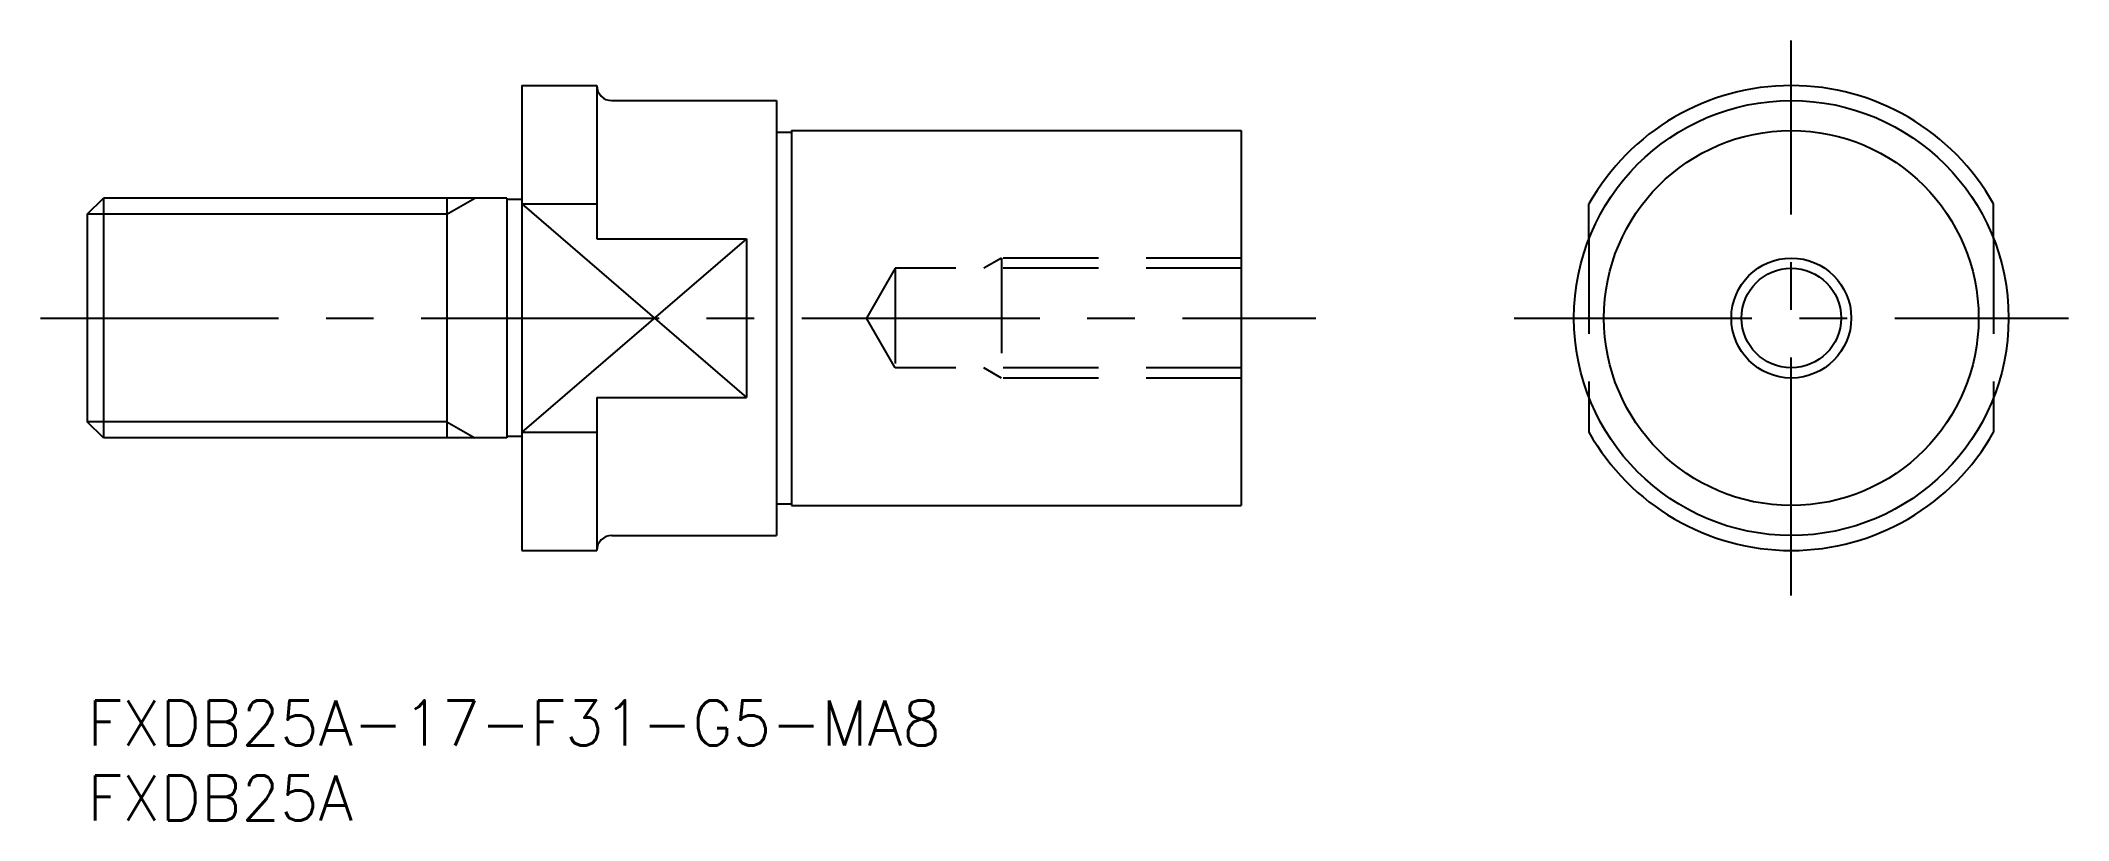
# Model space of a CAD drawing. Extents: x -3 to 132, y -8 to 44.
import ezdxf

# ---------------------------------------------------------------- set-up
doc = ezdxf.new("R2010")
doc.units = 0
doc.header["$LTSCALE"] = 0.5
doc.linetypes.add('CENTER', pattern=[50.8, 31.75, -6.35, 6.35, -6.35])
doc.linetypes.add('DASHED', pattern=[19.05, 12.7, -6.35])
for name, color, linetype in [('MSM_CENTER', 1, 'CENTER'), ('MSM_CONTINUOUS', 7, 'CONTINUOUS'), ('MSM_DASHED', 4, 'DASHED'), ('MSM_NARROW', 5, 'CONTINUOUS'), ('MSM_PART_NUMBER', 7, 'CONTINUOUS')]:
    doc.layers.add(name, color=color, linetype=linetype)
doc.styles.get("Standard").update_dxf_attribs({"font": 'txt.shx', "height": 3, "bigfont": 'bigfont.shx'})

# ---------------------------------------------------------------- blocks, each defined once
blk = doc.blocks.new('*U8')
at = {"layer": 'MSM_PART_NUMBER'}
blk.add_text('FXDB25A-17-F31-G5-MA8', height=3, dxfattribs=at).set_placement((0, -3))
blk = doc.blocks.new('*U9')
at = {"layer": 'MSM_PART_NUMBER'}
blk.add_text('FXDB25A', height=3, dxfattribs=at).set_placement((0, -8))

msp = doc.modelspace()

# ---------------------------------------------------------------- linework, layer by layer
at = {"layer": 'MSM_CENTER'}
for p, q in [((113.71, 7), (113.71, 44)), ((-3.12, 25.5), (81.99, 25.5)), ((95.21, 25.5), (132.21, 25.5))]:
    msp.add_line(p, q, dxfattribs=at)
at = {"layer": 'MSM_CONTINUOUS'}
for p, q in [((29, 41), (29, 10)), ((29, 41), (34, 41)), ((34, 41), (34, 30.79)), ((35, 40), (46, 40)), ((46, 40), (46, 11)), ((46, 37.9), (47, 37.9)), ((47, 38), (77, 38)), ((47, 38), (47, 13)), ((77, 38), (77, 13)), ((0, 32.42), (1.08, 33.5)), ((28, 33.5), (1.08, 33.5)), ((1.08, 33.5), (1.08, 17.5)), ((24, 33.5), (24, 17.5)), ((28, 33.5), (28, 17.5)), ((29, 33.4), (28, 33.4)), ((29, 33.12), (34, 33.12)), ((100.21, 30.79), (100.21, 33.12)), ((127.21, 30.79), (127.21, 33.12)), ((0, 32.42), (0, 18.58)), ((34, 30.79), (44, 30.79)), ((44, 30.79), (44, 20.21)), ((34, 20.21), (44, 20.21)), ((34, 20.21), (34, 10)), ((100.21, 20.21), (100.21, 17.88)), ((127.21, 20.21), (127.21, 17.88)), ((1.08, 17.5), (0, 18.58)), ((29, 17.6), (28, 17.6)), ((29, 17.88), (34, 17.88)), ((28, 17.5), (1.08, 17.5)), ((46, 13.1), (47, 13.1)), ((47, 13), (77, 13)), ((35, 11), (46, 11)), ((29, 10), (34, 10))]:
    msp.add_line(p, q, dxfattribs=at)
for radius in [14.5, 12.5, 3.32]:
    msp.add_circle((113.71, 25.5), radius, dxfattribs=at)
for centre, radius, start, end in [((35, 41), 1, 180, 270), ((113.71, 25.5), 15.5, 29.4287, 150.5713), ((113.71, 25.5), 15.5, 209.4287, 330.5713), ((35, 10), 1, 90, 180)]:
    msp.add_arc(centre, radius, start, end, dxfattribs=at)
at = {"layer": 'MSM_DASHED'}
for p, q in [((100.21, 30.79), (100.21, 20.21)), ((127.21, 30.79), (127.21, 20.21)), ((53.92, 28.82), (52, 25.5)), ((53.92, 28.82), (53.92, 22.18)), ((77, 28.82), (53.92, 28.82)), ((61, 29.5), (59.83, 28.82)), ((61, 29.5), (61, 21.5)), ((77, 29.5), (61, 29.5)), ((53.92, 22.18), (52, 25.5)), ((77, 22.18), (53.92, 22.18)), ((61, 21.5), (59.83, 22.18)), ((77, 21.5), (61, 21.5))]:
    msp.add_line(p, q, dxfattribs=at)
at = {"layer": 'MSM_NARROW'}
for p, q in [((24, 32.42), (25.87, 33.5)), ((29, 33.12), (44, 20.21)), ((24, 32.42), (0, 32.42)), ((44, 30.79), (29, 17.88)), ((24, 18.58), (0, 18.58)), ((24, 18.58), (25.87, 17.5))]:
    msp.add_line(p, q, dxfattribs=at)
msp.add_circle((113.71, 25.5), 4, dxfattribs=at)

# ---------------------------------------------------------------- block references
at = {"layer": 'MSM_CONTINUOUS'}
for name in ['*U8', '*U9']:
    msp.add_blockref(name, (0, 0), dxfattribs=at)

doc.saveas('drawing.dxf')
